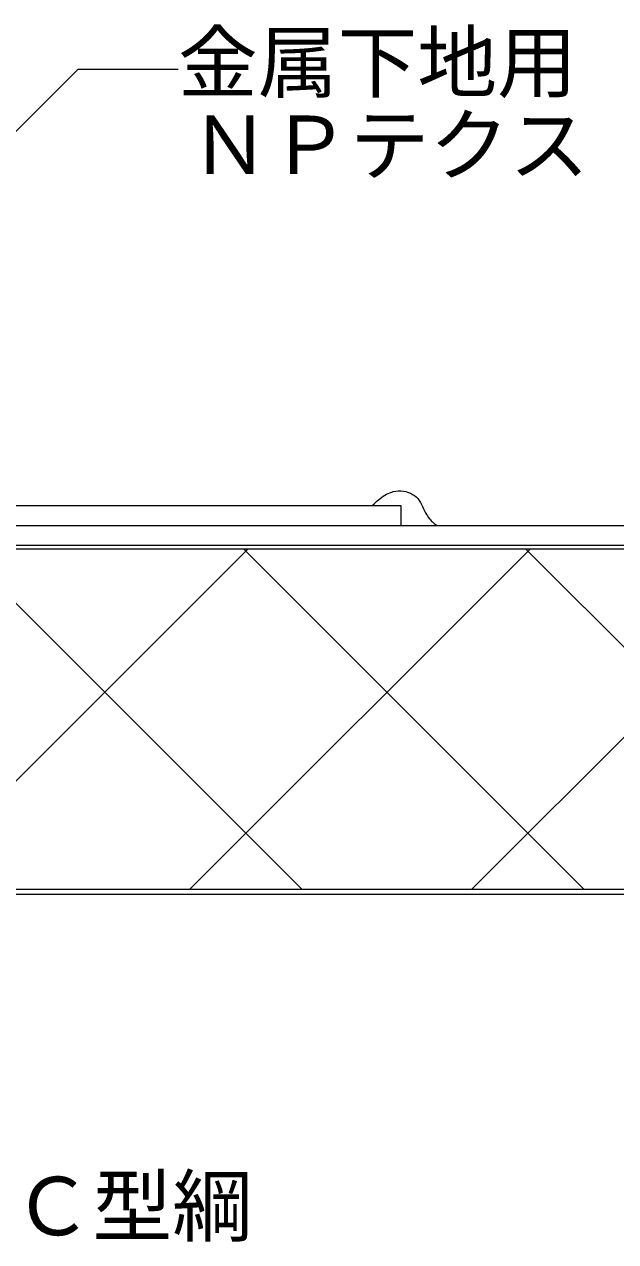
# Model space of a CAD drawing. Units: millimetres, scale not verified. Extents: x -270 to 270, y -189 to 184.
# Drawn here: x 51.9 to 111.2, y -83.2 to 38.9 of the extents above; entities that cross this region are included whole.
import ezdxf
from ezdxf.enums import TextEntityAlignment as Align

# ---------------------------------------------------------------- set-up
doc = ezdxf.new("R2010")
doc.units = ezdxf.units.MM
doc.header["$LTSCALE"] = 2
for name, color, linetype, lineweight in [('1-2_ハッチング', 7, 'Continuous', 9), ('1-3_断熱材', 7, 'Continuous', 9), ('1-4_リベットルーフ', 3, 'Continuous', 9), ('1-7_設備', 7, 'Continuous', 9), ('E-1', 7, 'Continuous', 9)]:
    doc.layers.add(name, color=color, linetype=linetype, lineweight=lineweight)
doc.styles.add('ＭＳ ゴシック', font='')
doc.styles.get('ＭＳ ゴシック').set_extended_font_data('MS Gothic')

msp = doc.modelspace()

# ---------------------------------------------------------------- linework, layer by layer
at = {"layer": '1-2_ハッチング', "color": 3}
for points in [[(86.847, -9.324), (87.015, -9.173), (87.308, -8.918), (87.605, -8.675), (87.912, -8.452), (88.232, -8.259), (88.568, -8.102), (88.772, -8.031), (88.913, -7.993), (89.161, -7.945), (89.414, -7.92), (89.671, -7.919), (89.927, -7.942), (90.179, -7.991), (90.324, -8.031), (90.447, -8.073), (90.653, -8.16), (90.851, -8.266), (91.036, -8.389), (91.208, -8.528), (91.363, -8.682), (91.444, -8.778), (91.523, -8.885), (91.645, -9.079), (91.753, -9.283), (91.852, -9.493), (91.947, -9.707), (92.045, -9.92), (92.105, -10.042), (92.151, -10.131), (92.236, -10.282), (92.327, -10.428), (92.424, -10.569), (92.529, -10.704), (92.64, -10.833), (92.708, -10.904), (92.756, -10.951), (92.841, -11.03), (92.928, -11.106), (93.018, -11.179)], [(93.018, -11.179), (93.109, -11.252), (93.201, -11.323), (93.254, -11.364)]]:
    msp.add_lwpolyline(points, dxfattribs=at)
at = {"layer": '1-3_断熱材'}
for p, q in [((2.142, -13.375), (240, -13.375)), ((2.142, -13.725), (240, -13.725)), ((40.221, -47.875), (74.371, -13.725)), ((45.594, -13.725), (79.744, -47.875)), ((68.505, -47.875), (102.655, -13.725)), ((73.878, -13.725), (108.028, -47.875)), ((96.789, -47.875), (130.939, -13.725)), ((102.162, -13.725), (136.312, -47.875)), ((1.982, -47.875), (240, -47.875)), ((2.572, -48.375), (240, -48.375))]:
    msp.add_line(p, q, dxfattribs=at)
at = {"layer": '1-4_リベットルーフ'}
for p, q in [((2.142, -11.375), (240, -11.375)), ((2.142, -13.375), (240, -13.375))]:
    msp.add_line(p, q, dxfattribs=at)
at = {"layer": '1-7_設備'}
for p, q in [((48.182, -9.375), (89.682, -9.375)), ((89.682, -9.375), (89.682, -11.375)), ((2.142, -11.375), (89.682, -11.375))]:
    msp.add_line(p, q, dxfattribs=at)
at = {"layer": 'E-1'}
for p, q in [((1.362, -21.556), (57.327, 34.409)), ((57.327, 34.409), (67.327, 34.409))]:
    msp.add_line(p, q, dxfattribs=at)

# ---------------------------------------------------------------- texts
at = {"layer": 'E-1', "style": 'ＭＳ ゴシック'}
for s, p in [('金属下地用', (67.327, 30.409)), ('ＮＰテクス', (68.536, 22.115)), ('Ｃ型綱', (50.753, -84.366))]:
    msp.add_text(s, height=5.865, dxfattribs=at).set_placement(p, align=Align.BOTTOM_LEFT)

doc.saveas('drawing.dxf')
